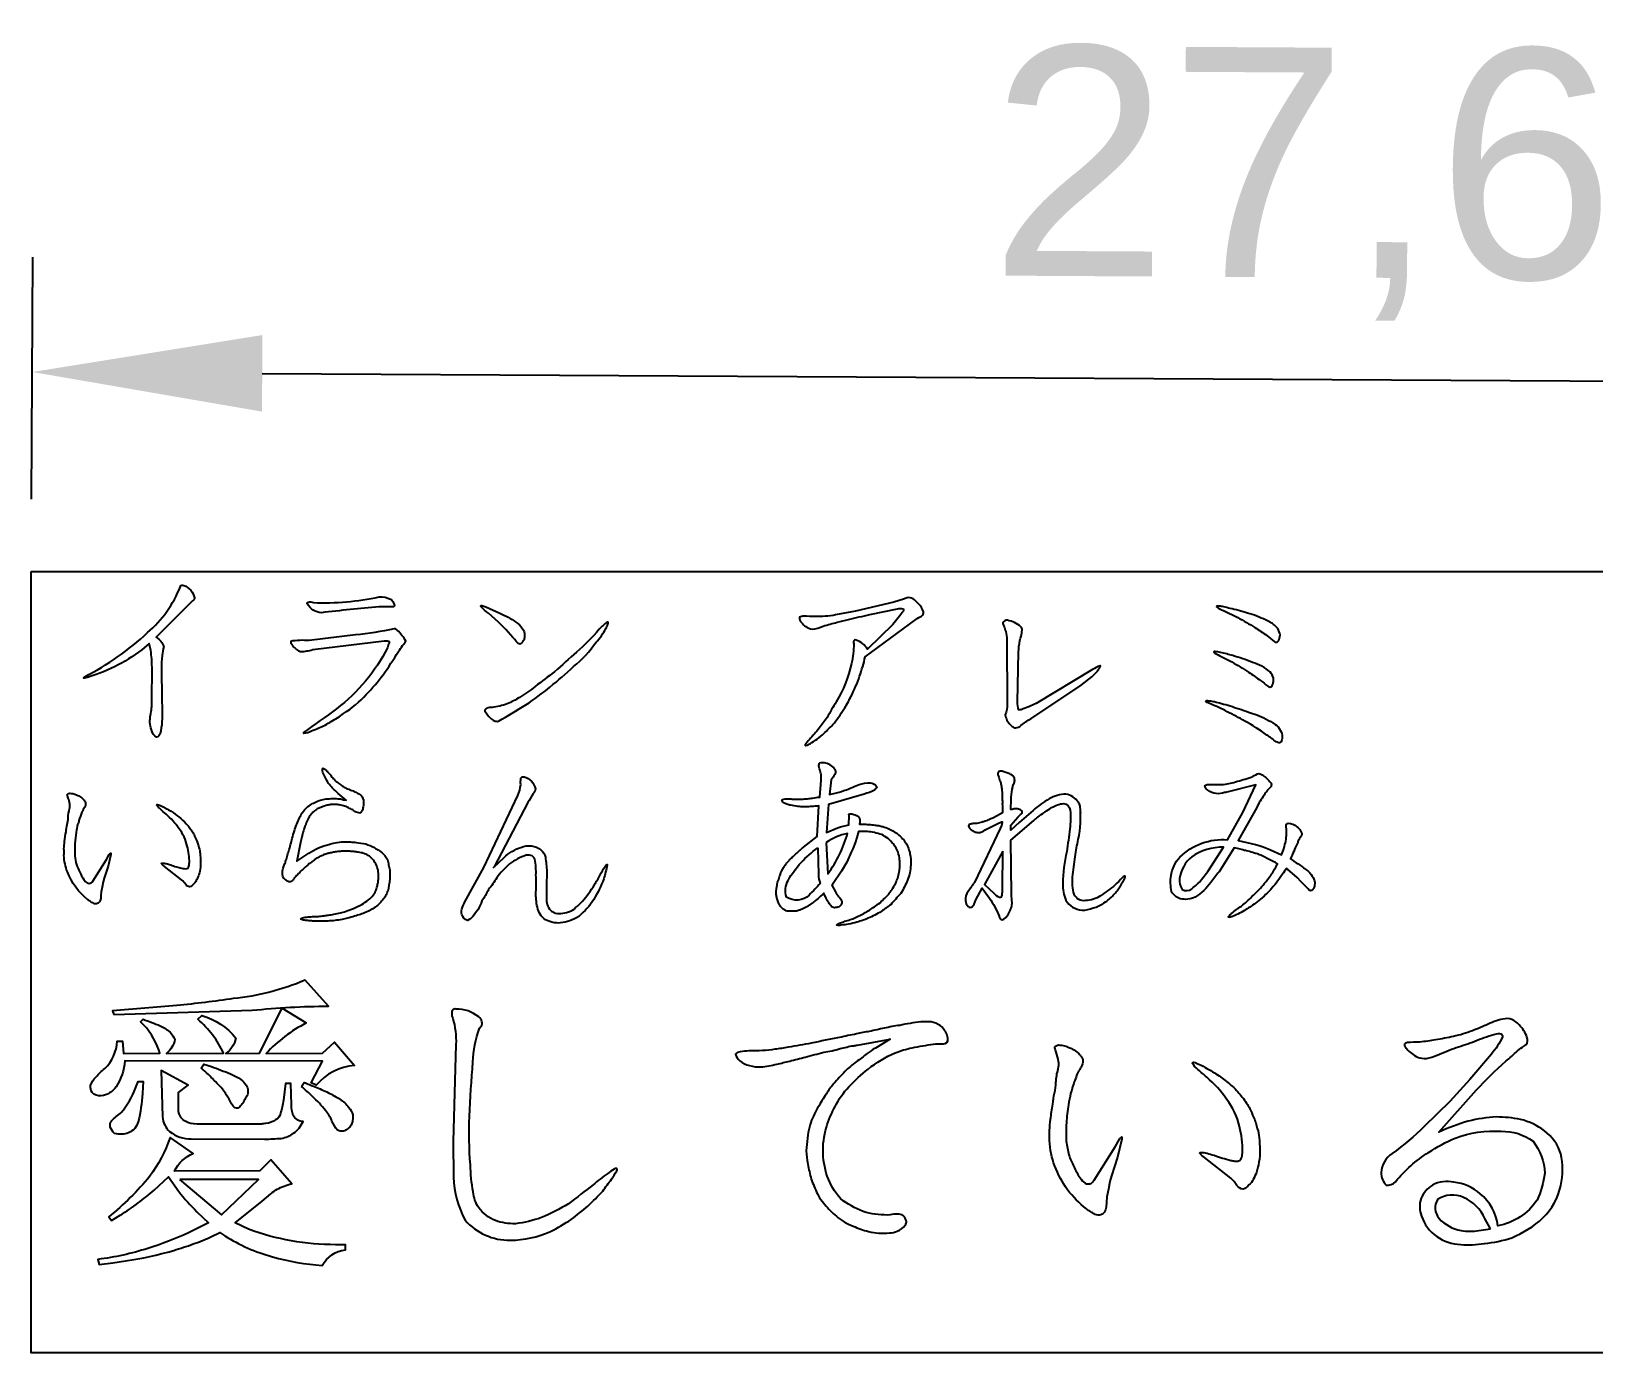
# Model space of a CAD drawing. Header units: millimetres. Extents: x 267 to 1035, y 426 to 894.
# Drawn here: x 266.85 to 283.84, y 472.09 to 486.47 of the extents above; entities that cross this region are included whole.
import ezdxf

# ---------------------------------------------------------------- set-up
doc = ezdxf.new("R2010")
doc.units = ezdxf.units.MM
doc.styles.get("Standard").update_dxf_attribs({"font": 'arial.ttf'})
doc.dimstyles.new('ISO-25', dxfattribs={"dimtxt": 2.5, "dimasz": 2.5, "dimexe": 1.25, "dimexo": 0.625, "dimtad": 1, "dimtxsty": 'Standard', "dimcen": 2.5, "dimadec": 0, "dimazin": 0, "dimtfac": 1, "dimtmove": 0, "dimatfit": 3, "dimfxl": 1, "dimarcsym": 0})

# ---------------------------------------------------------------- blocks, each defined once
blk = doc.blocks.new('katakana')
at = {"color": 30, "true_color": 0xf26722}
for p, q in [((317.38, 474.726), (317.38, 474.726)), ((318.783, 474.14), (318.783, 474.14))]:
    blk.add_line(p, q, dxfattribs=at)
for points in [[(296.699, 475.165, 0.068775), (297.859, 475.981, 0.125378), (298.464, 476.834, -0.448434), (298.528, 476.852, -0.244033), (298.726, 476.621, -0.280258), (298.689, 476.567), (298.017, 475.894, -0.182501), (298.158, 475.721, 0.023176), (298.13, 475.557, 0.043136), (298.118, 475.312), (298.119, 474.767), (298.128, 474.554, -0.072727), (298.09, 474.113, -0.207094), (298.025, 474.048, -0.209069), (297.93, 474.188, -0.062287), (297.903, 474.323, -0.058132), (297.913, 474.457, 0.028673), (297.933, 474.587, 0.029018), (297.94, 474.718), (297.941, 475.343, 0.03732), (297.917, 475.649), (297.888, 475.78), (297.75, 475.663, -0.096345), (296.696, 475.137, -0.360662), (296.678, 475.146, -0.061939), (296.699, 475.165, 0.052294)], [(300.917, 476.533, 0.060961), (302.133, 476.64, -0.155078), (302.338, 476.596, -0.195448), (302.406, 476.498, -0.764173), (302.382, 476.455, -0.014448), (302.128, 476.455, 0.00759), (301.065, 476.348, -0.267703), (300.805, 476.514, -0.548251), (300.82, 476.541, -0.210289), (300.917, 476.533, 1.224958)], [(317.577, 476.464, 0.312071), (317.577, 476.458, 0.057192), (317.583, 476.449, 0.038328), (317.666, 476.403, -0.027568), (317.97, 476.258, -0.004192), (318.287, 476.076, -0.000141), (318.508, 475.925, 0.009889), (318.64, 475.818, 0.184543), (318.68, 475.801, 0.29003), (318.709, 475.814, 0.171389), (318.731, 475.852, 0.142132), (318.747, 475.966, 0.096626), (318.687, 476.082, 0.082403), (318.519, 476.199, 0.016774), (318.365, 476.263, 0.052632), (318.191, 476.328, 0.028424), (318.028, 476.375, 0.012883), (317.864, 476.418, 0.009385), (317.736, 476.449, 0.021874), (317.643, 476.468, -0.010344), (317.606, 476.47, 0.176826), (317.577, 476.464, -0.217775), (317.577, 476.464)], [(304.334, 474.343, -0.007032), (304.839, 474.645, 0.011822), (305.282, 474.974, 0.016356), (305.718, 475.354, 0.069148), (306.133, 475.803, 0.079968), (306.311, 476.057, 0.051538), (306.35, 476.139, 0.188385), (306.357, 476.168, 0.225847), (306.352, 476.174, 0.150215), (306.348, 476.175, 0.081009), (306.342, 476.174, 0.079061), (306.262, 476.114, 0.036643), (306.188, 476.041, -0.041031), (305.772, 475.622, 0.001147), (305.368, 475.257, 0.011749), (305.011, 474.985, -0.016458), (304.721, 474.784, -0.028647), (304.493, 474.664, -0.041966), (304.214, 474.598, -0.075769), (304.165, 474.598, 0.058926), (304.115, 474.585, 0.119245), (304.084, 474.562, 0.334556), (304.082, 474.532, 0.041196), (304.183, 474.4, 0.051174), (304.249, 474.356, 0.124127), (304.335, 474.343, -0.496593)], [(315.292, 475.298), (314.251, 474.675, -0.022956), (313.977, 474.558, -0.162955), (313.925, 474.558, -0.039737), (313.907, 474.705), (313.927, 475.619, -0.045091), (313.951, 475.833, -0.018024), (313.972, 475.917, 0.041561), (313.993, 476.026, 0.149756), (313.968, 476.089, 0.128043), (313.72, 476.208, 0.295914), (313.636, 476.167, 0.106532), (313.655, 476.099, -0.0105), (313.69, 476, -0.032224), (313.712, 475.851), (313.719, 474.665, -0.075095), (313.682, 474.462, 0.070412), (313.692, 474.413, 0.147093), (313.808, 474.249, 0.133156), (313.878, 474.222, 0.126133), (313.969, 474.264, -0.054147), (314.151, 474.389), (315.083, 475.01), (315.276, 475.167, 0.071156), (315.409, 475.311, 0.020607), (315.439, 475.359, 0.812774), (315.429, 475.368, 0.047701), (315.292, 475.298, -8.766606)], [(300.905, 475.666), (302.222, 475.826, -0.071787), (302.3, 475.825, -0.490924), (302.318, 475.792, 0.0295), (302.284, 475.702, -0.11435), (301.347, 474.576, -0.000072), (300.738, 474.135, 0.73273), (300.741, 474.126, 0.089299), (300.882, 474.165, 0.013058), (301.018, 474.221, 0.046647), (301.248, 474.34, 0.028447), (301.474, 474.486, 0.064078), (301.894, 474.839, 0.03449), (302.204, 475.204, 0.020252), (302.486, 475.629, -0.010043), (302.559, 475.741, -0.027107), (302.612, 475.796, 0.103597), (302.624, 475.824, 0.054326), (302.47, 476.022, 0.187694), (302.407, 476.051, -0.032893), (301.696, 475.939), (300.841, 475.832, -0.432582), (300.841, 475.832, 0.068894), (300.499, 475.819, 0.136035), (300.518, 475.763, 0.050245), (300.565, 475.706, 0.060605), (300.624, 475.656, 0.171003), (300.702, 475.633, 0.093708), (300.797, 475.641, 0.03673), (300.905, 475.666, 7.418975)], [(318.563, 474.975, 0.29003), (318.592, 474.988, 0.171389), (318.614, 475.026, 0.142132), (318.63, 475.14, 0.096626), (318.569, 475.255, 0.099283), (318.242, 475.43, 0.030971), (317.877, 475.555, 0.022395), (317.653, 475.613, 0.047769), (317.554, 475.631, 0.057372), (317.539, 475.631, 0.116816), (317.529, 475.628, 0.315216), (317.528, 475.626, 0.0606), (317.529, 475.62, 0.087405), (317.569, 475.591, -0.006515), (317.858, 475.44, -0.020698), (318.17, 475.249, -0.000141), (318.391, 475.098, 0.009889), (318.523, 474.992)]]:
    blk.add_lwpolyline(points, format="xyb", dxfattribs=at)
for points in [[(304.1, 476.456), (304.357, 476.341, -0.038625), (304.655, 476.176, -0.104176), (304.778, 476.053, -0.140173), (304.813, 475.936, -0.088576), (304.803, 475.85, -0.057374), (304.782, 475.816, -0.118575), (304.733, 475.767, -0.213652), (304.665, 475.812, 0.00953), (304.6, 475.893), (304.468, 476.039), (304.333, 476.171), (304.149, 476.34, -0.039642), (304.01, 476.455, -0.043625), (304.005, 476.468, -0.115184), (304.006, 476.474, -0.215197), (304.012, 476.478, -0.050793), (304.025, 476.478, -0.041719)], [(311.182, 476.312), (311.694, 476.419, -0.135319), (311.795, 476.422, -0.356946), (311.806, 476.393, -0.063937), (311.753, 476.314), (311.604, 476.133), (311.138, 475.677, 0.194068), (310.929, 475.842, 0.50365), (310.884, 475.815, 0.078918), (310.886, 475.773, -0.051634), (310.845, 475.412, -0.081408), (310.562, 474.703, 0.00279), (310.395, 474.415, -0.029156), (310.247, 474.215, -0.014894), (310.068, 474.009, 0.060085), (309.992, 473.907, 0.204639), (309.99, 473.897, 0.172385), (309.993, 473.894, 0.019929), (310.004, 473.895, 0.087859), (310.082, 473.93, 0.012336), (310.209, 474.016, 0.050845), (310.339, 474.126, 0.015694), (310.5, 474.282, 0.045049), (310.702, 474.565, 0.032145), (310.831, 474.794, 0.040187), (310.995, 475.178, 0.027367), (311.097, 475.532), (312.034, 476.222, -0.040169), (312.137, 476.286, 0.342221), (312.173, 476.363, 0.107208), (312.079, 476.513, 0.070447), (311.98, 476.603, 0.189202), (311.869, 476.622, -0.050602), (311.804, 476.596), (311.625, 476.539), (310.919, 476.374), (310.552, 476.306, -0.052635), (310.168, 476.276, -0.007044), (309.967, 476.284, 0.144881), (309.888, 476.265, 0.290241), (309.921, 476.168, 0.087328), (310, 476.092, 0.145094), (310.117, 476.044, 0.087127), (310.322, 476.099, -0.013276), (310.581, 476.172, 0.015764), (310.791, 476.221, 0.000859), (310.986, 476.269, 0.028008)], [(318.322, 474.461, -0.061937), (318.659, 474.286, -0.247732), (318.791, 474.045, -0.116471), (318.768, 473.962, -0.080148), (318.742, 473.945, -0.129066), (318.68, 473.963, 0.008882), (318.506, 474.089, 0.035718), (318.098, 474.348, 0.02687), (317.772, 474.52, 0.027568), (317.468, 474.665, -0.047366), (317.386, 474.705, -0.471802), (317.383, 474.718, -0.111127), (317.387, 474.721, -0.124612), (317.409, 474.725, -0.016387), (317.446, 474.723, -0.021463), (317.539, 474.706, -0.02932), (317.667, 474.673, -0.009527), (317.831, 474.627, -0.001797), (317.993, 474.574, -0.005293), (318.168, 474.515, 0.023211)]]:
    blk.add_lwpolyline(points, format="xyb", close=True, dxfattribs=at)
blk.add_arc((318.565, 475.035), 0.0608, 225.8785, 267.7022, dxfattribs=at)
blk = doc.blocks.new('mi')
at = {"color": 30, "true_color": 0xf26722}
for points in [[(317.271, 470.865, 0.00494), (317.129, 470.676, -0.092037), (316.852, 470.416, -0.16173), (316.587, 470.386, -0.196861), (316.434, 470.517, -0.090189), (316.426, 470.796, -0.155567), (316.582, 471.121, -0.218977), (317.423, 471.428), (317.694, 471.908), (317.921, 472.396), (317.407, 472.268, 0.038412), (317.335, 472.249, -0.126614), (317.181, 472.249, -0.097865), (317.046, 472.329, -0.095409), (317.02, 472.371, -0.339932), (317.062, 472.402, -0.032984), (317.175, 472.403, -0.026977), (317.322, 472.403, 0.068614), (317.561, 472.45, 0.025326), (317.837, 472.535, 0.057483), (317.947, 472.593, -0.2542), (317.994, 472.592, -0.102047), (318.047, 472.563, -0.051519), (318.111, 472.512, -0.097186), (318.162, 472.457, -0.191511), (318.196, 472.406, -0.016841), (318.189, 472.365, 0.066414), (318.066, 472.216, 0.047481), (317.938, 471.999), (317.61, 471.415), (317.913, 471.345), (317.979, 471.326), (318.048, 471.304), (318.14, 471.268), (318.23, 471.228), (318.309, 471.191), (318.373, 471.161), (318.408, 471.251), (318.426, 471.31, 0.067807), (318.462, 471.57, 0.024163), (318.454, 471.67, -0.404025), (318.492, 471.722, -0.29514), (318.731, 471.537, -0.192292), (318.712, 471.489, 0.053204), (318.668, 471.409, -0.058387), (318.647, 471.354, 0.01177), (318.532, 471.089, -0.00422), (318.666, 471.002, -0.02507), (318.82, 470.891, -0.098441), (318.914, 470.787, -0.075892), (318.962, 470.673, -0.015118), (318.958, 470.628, -0.016216), (318.949, 470.593, 0.086154), (318.937, 470.567, -0.090952), (318.917, 470.543, 0), (318.904, 470.534, 0.035794), (318.891, 470.53, -0.117354), (318.871, 470.536, -0.088411), (318.841, 470.562), (318.826, 470.579), (318.792, 470.615), (318.72, 470.687), (318.652, 470.761), (318.52, 470.872), (318.483, 470.901), (318.457, 470.92), (318.443, 470.898, -0.007393), (318.375, 470.795, -0.003679), (318.278, 470.662, -0.000129), (318.178, 470.544, -0.010472), (318.065, 470.434, -0.02496), (317.944, 470.333, -0.016251), (317.834, 470.253, -0.000253), (317.747, 470.196, -0.030206), (317.635, 470.133, -0.036009), (317.509, 470.076, -0.026419), (317.481, 470.066, -0.050336), (317.455, 470.06, -0.03992), (317.444, 470.06, -0.162659), (317.438, 470.063, -0.154879), (317.437, 470.072, -0.063883), (317.493, 470.129, -0.033582), (317.665, 470.259, 0.032531), (317.852, 470.425, 0.031313), (318.049, 470.63, 0.017101), (318.154, 470.76, 0.048738), (318.261, 470.929, 0.041903), (318.302, 471.006, 0.010832), (318.006, 471.155, 0.049939), (317.928, 471.184, -0.022249), (317.865, 471.203, 0.034336), (317.755, 471.233, -0.023855), (317.689, 471.25, 0.028699), (317.598, 471.272), (317.536, 471.283)], [(316.965, 470.725), (317.074, 470.866), (317.352, 471.298, 0.151022), (316.789, 471.128, 0.181979), (316.577, 470.745, 0.168526), (316.619, 470.551, 0.302312), (316.793, 470.565, 0.037167)]]:
    blk.add_lwpolyline(points, format="xyb", close=True, dxfattribs=at)
blk = doc.blocks.new('a')
at = {"color": 30, "true_color": 0xf26722}
blk.add_lwpolyline([(309.943, 471.296), (310.184, 471.485), (310.216, 472.024, 0.006014), (310.17, 472.021, 0.00139), (310.059, 472.013, -0.011129), (309.95, 472.01, -0.018845), (309.846, 472.016, -0.034375), (309.718, 472.037, -0.062634), (309.649, 472.055, -0.042293), (309.589, 472.083, -0.127965), (309.563, 472.116, -0.255589), (309.572, 472.137, -0.071837), (309.623, 472.151, -0.01211), (309.676, 472.153, -0.003642), (309.745, 472.146, 0.024927), (309.839, 472.143, -0.000399), (309.912, 472.145, 0.021007), (310.016, 472.153, 0.017396), (310.105, 472.163, -0.016173), (310.229, 472.181), (310.254, 472.481, 0.010696), (310.255, 472.531, 0.048337), (310.25, 472.6, 0.072219), (310.238, 472.641, -0.049493), (310.215, 472.724, -0.146561), (310.229, 472.786, -0.146623), (310.278, 472.794, -0.100453), (310.384, 472.767, -0.068229), (310.478, 472.696, -0.012837), (310.511, 472.64, -0.104062), (310.495, 472.581, -0.034206), (310.43, 472.485), (310.402, 472.225), (310.525, 472.258, 0.036418), (310.701, 472.31, 0.007621), (310.923, 472.401, -0.104775), (311.123, 472.431, -0.236717), (311.238, 472.364, -0.065303), (311.193, 472.301, -0.043231), (311.015, 472.234), (310.387, 472.052), (310.347, 471.556), (310.544, 471.637, -0.036186), (310.745, 471.693), (310.747, 471.857, 0.112444), (310.744, 471.87, -0.437176), (310.748, 471.879, -0.064056), (310.758, 471.884, -0.114086), (310.775, 471.886, -0.018231), (310.812, 471.879, -0.018782), (310.855, 471.867, -0.012898), (310.876, 471.859, -0.057559), (310.893, 471.851, -0.031781), (310.907, 471.842, -0.028506), (310.92, 471.828, -0.079469), (310.923, 471.823, -0.039886), (310.931, 471.806, -0.055086), (310.936, 471.784, -0.017126), (310.936, 471.756, 0.006431), (310.936, 471.731), (310.931, 471.705), (310.968, 471.705, -0.017115), (310.996, 471.704, 0.023799), (311.04, 471.703, 0.024086), (311.097, 471.699, 0.012236), (311.148, 471.694, -0.002767), (311.202, 471.687, -0.022691), (311.27, 471.677, -0.007294), (311.343, 471.66, -0.04071), (311.448, 471.622, -0.051602), (311.544, 471.569, -0.065595), (311.627, 471.511, -0.024048), (311.711, 471.425, -0.056311), (311.77, 471.335, -0.039112), (311.802, 471.252, -0.07712), (311.82, 471.184, -0.080716), (311.834, 470.982, -0.08566), (311.78, 470.717, -0.046084), (311.658, 470.483, 0.000847), (311.482, 470.283, -0.022143), (311.316, 470.164, -0.033927), (311.085, 470.044, -0.034517), (310.886, 469.975, -0.053338), (310.738, 469.942, -0.013829), (310.602, 469.92, -0.068714), (310.538, 469.919, -0.31015), (310.53, 469.925, -0.169444), (310.561, 469.947, -0.062513), (310.632, 469.974, -0.041999), (310.719, 470.002, -0.006488), (310.812, 470.035, -0.006712), (310.91, 470.079, -0.013242), (311.009, 470.13, -0.008817), (311.107, 470.188, -0.016995), (311.194, 470.246, 0.004278), (311.294, 470.318, -0.004066), (311.378, 470.397, 0.026977), (311.447, 470.469, 0.017546), (311.506, 470.552, 0.024439), (311.564, 470.653, 0.013852), (311.606, 470.751, 0.030091), (311.633, 470.86, 0.020297), (311.644, 470.956, -0.009509), (311.639, 471.079, 0.055506), (311.611, 471.207, 0.066062), (311.534, 471.35, 0.014893), (311.436, 471.452, 0.003849), (311.325, 471.519, -0.023471), (311.193, 471.558, 0.01854), (311.07, 471.574, -0.001386), (310.965, 471.574), (310.916, 471.575), (310.885, 471.466), (310.853, 471.372), (310.811, 471.267), (310.787, 471.207), (310.705, 471.034), (310.611, 470.873), (310.457, 470.64), (310.444, 470.628), (310.508, 470.509), (310.508, 470.509, 0.038974), (310.569, 470.42, -0.17439), (310.617, 470.337, -0.313391), (310.589, 470.262, -0.227773), (310.506, 470.231, -0.294355), (310.44, 470.252, -0.10439), (310.388, 470.321, -0.124816), (310.343, 470.396, -0.008975), (310.306, 470.468), (310.3, 470.487), (310.276, 470.463), (310.238, 470.426), (310.2, 470.393), (310.155, 470.356, 0.010598), (310.128, 470.334, -0.032908), (310.096, 470.309, 0.017639), (310.048, 470.274, -0.060946), (310.003, 470.247, 0.040828), (309.955, 470.221, -0.071348), (309.904, 470.197, 0.021917), (309.853, 470.179, -0.094067), (309.784, 470.166, -0.003971), (309.7, 470.166, -0.111359), (309.619, 470.185, -0.065957), (309.574, 470.214, -0.077644), (309.53, 470.266, -0.029333), (309.504, 470.316, -0.042353), (309.479, 470.384, -0.027093), (309.466, 470.447, -0.045325), (309.462, 470.509, -0.018727), (309.465, 470.556, -0.019239), (309.471, 470.598, -0.006635), (309.482, 470.652, -0.022687), (309.493, 470.692, 0.004995), (309.506, 470.736, -0.022506), (309.52, 470.779, 0.009477), (309.54, 470.834, -0.027948), (309.56, 470.882, -0.034424), (309.593, 470.941, -0.023348), (309.632, 470.995, -0.008251), (309.672, 471.043, -0.020033), (309.717, 471.091, 0.000003), (309.773, 471.147, -0.023581), (309.841, 471.209, 0.014446), (309.896, 471.257, -0.035571), (309.93, 471.285, -0.111988)], format="xyb", close=True, dxfattribs=at)
for points in [[(310.344, 471.381), (310.373, 470.826, 0.085104), (310.722, 471.54, 0.099003), (310.344, 471.381, 10.58711)], [(310.195, 471.284), (310.207, 470.815, 0.084458), (310.239, 470.657, -0.009043), (310.043, 470.453, -0.354629), (309.644, 470.418, -0.20259), (309.671, 470.712, -0.107575), (310.195, 471.284, 107.509334)]]:
    blk.add_lwpolyline(points, format="xyb", dxfattribs=at)
blk = doc.blocks.new('re')
at = {"color": 30, "true_color": 0xf26722}
blk.add_lwpolyline([(312.847, 470.515, 0.175427), (312.798, 470.358, 0.176606), (312.849, 470.251, 0.442621), (312.916, 470.247, 0.130351), (312.959, 470.309, -0.017897), (312.983, 470.366), (313.094, 470.577), (313.222, 470.397, -0.059935), (313.392, 470.082, 0.09718), (313.413, 470.035, 0.384188), (313.478, 470.026, 0.133715), (313.579, 470.159, 0.025927), (313.611, 470.242, 0.061827), (313.625, 470.321, -0.058565), (313.614, 470.466), (313.6, 471.424), (314.003, 471.77, -0.002141), (314.079, 471.829, -0.028058), (314.319, 471.995, -0.111087), (314.533, 472.069, -0.375215), (314.646, 471.948, -0.060458), (314.639, 471.621, -0.009663), (314.586, 471.221, 0.065206), (314.519, 470.654, 0.124391), (314.57, 470.362, 0.242167), (314.853, 470.186, 0.104434), (315.053, 470.225, 0.099598), (315.242, 470.316, 0.05733), (315.335, 470.382, 0.054823), (315.407, 470.453, 0.03484), (315.46, 470.509, -0.014519), (315.486, 470.547, 0.013184), (315.531, 470.613, 0.051464), (315.557, 470.655, 0.028378), (315.59, 470.709, 0.055353), (315.618, 470.765, 0.023248), (315.618, 470.776, 0.518894), (315.605, 470.784, 0.118035), (315.564, 470.758, -0.011082), (315.44, 470.631, -0.016384), (315.181, 470.438, -0.151048), (314.918, 470.357, -0.382658), (314.718, 470.468, -0.108898), (314.69, 470.769, -0.005542), (314.733, 471.13, -0.018921), (314.79, 471.435, 0.073737), (314.821, 472.02, 0.068108), (314.793, 472.09, 0.201439), (314.57, 472.233, 0.120576), (314.278, 472.152, 0.053628), (313.992, 471.944), (313.748, 471.734), (313.599, 471.598), (313.599, 471.688), (313.721, 471.824, -0.039585), (313.787, 471.886, 0.484607), (313.786, 471.946, 0.150088), (313.715, 471.973, 0.031156), (313.676, 471.973, 0.027998), (313.641, 471.969, 0.027208), (313.601, 471.96), (313.604, 472.137, -0.04514), (313.624, 472.317, -0.014559), (313.637, 472.374, 0.030049), (313.649, 472.41, 0.089546), (313.669, 472.475, 0.050167), (313.663, 472.513, 0.040904), (313.64, 472.549, 0.014325), (313.601, 472.581, 0.030243), (313.562, 472.599, 0.048202), (313.53, 472.611, 0.071625), (313.497, 472.622, 0.021026), (313.461, 472.632, 0.087819), (313.428, 472.637, 0.078677), (313.396, 472.634, 0.196156), (313.377, 472.617, 0.090812), (313.37, 472.594, 0.105923), (313.381, 472.551, 0.003362), (313.395, 472.509, 0.019747), (313.411, 472.468, -0.040306), (313.423, 472.425, -0.024993), (313.434, 472.369, 0.018336), (313.439, 472.325, -0.048746), (313.445, 472.272, -0.014671), (313.445, 472.224, -0.001927), (313.448, 472.179, 0.044133), (313.45, 472.127, -0.045922), (313.45, 472.061, -0.011311), (313.452, 472.015, -0.010105), (313.451, 471.958, 0.03694), (313.454, 471.907), (313.454, 471.901), (313.297, 471.817, -0.039352), (313.233, 471.789, 0.019433), (313.147, 471.755, -0.033275), (313.093, 471.739, -0.010322), (313.048, 471.729, -0.012569), (312.998, 471.718, -0.004057), (312.952, 471.713, 0.047382), (312.918, 471.71, 0.054075), (312.897, 471.706, 0.042077), (312.868, 471.696, 0.247676), (312.854, 471.672, 0.116312), (312.863, 471.646, 0.070268), (312.883, 471.621, 0.042613), (312.905, 471.601, -0.023972), (312.932, 471.585, 0.021976), (312.966, 471.568, 0.011664), (312.989, 471.56, 0.081321), (313.019, 471.556, 0.111703), (313.044, 471.557, 0.1576), (313.073, 471.564, 0.074269), (313.101, 471.576, 0.020077), (313.195, 471.627), (313.383, 471.723, -0.043465), (313.436, 471.746, -0.159103), (313.447, 471.746, -0.380517), (313.45, 471.741, -0.003525), (313.444, 471.715, -0.051154), (313.439, 471.698, 0.058), (313.433, 471.678), (313.414, 471.629), (312.958, 470.676, 0.000213), (312.847, 470.515)], format="xyb", dxfattribs=at)
blk.add_lwpolyline([(313.456, 471.227), (313.138, 470.64), (313.301, 470.488, 0.160117), (313.399, 470.415, 0.501649), (313.447, 470.453, 0.041692), (313.451, 470.561)], format="xyb", close=True, dxfattribs=at)
blk = doc.blocks.new('hiragana')
at = {"color": 30, "true_color": 0xf26722}
blk.add_line((310.163, 472.016), (310.163, 472.016), dxfattribs=at)
for points in [[(301.182, 471.169, -0.036683), (301.346, 471.26, -0.075959), (301.533, 471.334, -0.038787), (301.686, 471.375, -0.071699), (301.835, 471.39, 0.001551), (301.956, 471.39, -0.017433), (302.057, 471.38, -0.002568), (302.223, 471.354, -0.054567), (302.377, 471.29, 0.003498), (302.463, 471.236, -0.043189), (302.558, 471.153, -0.029612), (302.605, 471.079, -0.065709), (302.626, 470.986, 0.022215), (302.646, 470.898, 0.011377), (302.649, 470.8, -0.03335), (302.646, 470.72, -0.061013), (302.633, 470.63, -0.023881), (302.619, 470.545, -0.064088), (302.583, 470.459, -0.076414), (302.532, 470.381, -0.051805), (302.472, 470.312, -0.082413), (302.393, 470.241, -0.046321), (302.304, 470.185, -0.003271), (302.222, 470.145, -0.00485), (302.134, 470.112, 0.022265), (302.027, 470.078, -0.020852), (301.903, 470.046, -0.022445), (301.808, 470.024, -0.004834), (301.678, 470.002, -0.012114), (301.556, 469.994, -0.019664), (301.458, 469.992, -0.024467), (301.346, 469.993, -0.015094), (301.267, 469.996, 0.005926), (301.179, 470.003, -0.035604), (301.106, 470.015, -0.122471), (301.079, 470.028, 0), (301.085, 470.04, -0.11309), (301.107, 470.049, -0.044814), (301.158, 470.061, 0.005569), (301.208, 470.067, -0.011201), (301.264, 470.071, -0.005066), (301.31, 470.073, -0.003684), (301.389, 470.077, 0.011712), (301.484, 470.086, -0.035792), (301.566, 470.097, -0.024704), (301.659, 470.114, -0.004373), (301.776, 470.138, -0.014185), (301.876, 470.166, 0.000404), (302.007, 470.216, 0.028272), (302.153, 470.286, 0.035084), (302.273, 470.368, 0.040625), (302.353, 470.448, 0.044152), (302.398, 470.526, 0.014516), (302.428, 470.605, -0.015085), (302.441, 470.671, 0.004349), (302.45, 470.746, -0.007931), (302.45, 470.812, 0.019089), (302.44, 470.898, -0.000881), (302.411, 470.983, 0.032058), (302.359, 471.071, 0.016693), (302.288, 471.139, 0.034806), (302.203, 471.182, 0.041416), (302.145, 471.199, 0.008868), (302.091, 471.208, -0.006267), (302.015, 471.219, 0.021571), (301.944, 471.225, 0.018465), (301.868, 471.228, 0.013864), (301.795, 471.225, -0.000723), (301.73, 471.22, 0.010017), (301.653, 471.207, 0.001313), (301.588, 471.193, 0.01138), (301.535, 471.18, 0.02948), (301.476, 471.16, 0.006759), (301.417, 471.132, -0.021891), (301.363, 471.102, 0.035343), (301.318, 471.072, 0.007595), (301.28, 471.046, -0.007344), (301.221, 471.001, -0.011442), (301.161, 470.949, -0.024599), (301.097, 470.893, -0.03611), (301.02, 470.812, 0.021736), (300.961, 470.745, -0.105136), (300.942, 470.722, -0.069463), (300.917, 470.695, -0.148259), (300.884, 470.684, -0.091967), (300.824, 470.708, -0.068212), (300.782, 470.747, -0.203131), (300.754, 470.833, -0.110092), (300.766, 470.927, 0.03809), (300.793, 470.996, 0.039063), (300.816, 471.062, 0.048152), (300.846, 471.159, -0.029912), (300.876, 471.255, -0.025131), (300.908, 471.372, -0.064072), (300.936, 471.486, -0.026026), (300.976, 471.617, -0.048731), (301.019, 471.735, -0.027925), (301.068, 471.84, -0.069969), (301.109, 471.912, -0.050281), (301.185, 471.997, -0.024057), (301.265, 472.055, -0.121363), (301.301, 472.073, -0.057881), (301.4, 472.118, -0.067617), (301.498, 472.143, -0.044948), (301.613, 472.154, -0.053357), (301.734, 472.151, -0.047277), (301.796, 472.145, -0.023523), (301.829, 472.135), (301.877, 472.124), (301.77, 472.215), (301.735, 472.246, -0.029092), (301.603, 472.38, -0.054668), (301.538, 472.471, -0.025285), (301.467, 472.617, -0.115389), (301.46, 472.658, -0.02649), (301.462, 472.681, -0.603967), (301.479, 472.686, -0.070044), (301.524, 472.658, 0.047659), (301.561, 472.616, 0.051476), (301.607, 472.565, 0.094807), (301.655, 472.506, 0.076031), (301.724, 472.445, 0.085892), (301.783, 472.396, 0.048452), (301.846, 472.357, 0.070193), (301.924, 472.318, -0.004892), (302, 472.291, -0.002262), (302.067, 472.257, -0.005665), (302.138, 472.214, -0.155735), (302.175, 472.157, -0.140897), (302.184, 472.071, -0.09976), (302.175, 471.99, -0.201574), (302.144, 471.919, -0.219133), (302.124, 471.899, 0), (302.056, 471.914, -0.032528), (302.026, 471.934, 0.016393), (301.962, 471.972, 0.011125), (301.874, 472.013, 0.032818), (301.784, 472.037, 0.038397), (301.695, 472.051, 0.046323), (301.626, 472.05, 0.027136), (301.563, 472.041, 0.003108), (301.491, 472.022, 0.02132), (301.431, 472, 0.027623), (301.369, 471.971, 0.027992), (301.308, 471.929, 0.020739), (301.25, 471.864, 0.030783), (301.209, 471.8, 0.035704), (301.165, 471.701, -0.012062), (301.138, 471.627, -0.008492), (301.115, 471.546, -0.003339), (301.095, 471.479, -0.003527), (301.071, 471.379), (301.01, 471.051)], [(304.664, 471.115, -0.108384), (304.958, 471.293, -0.12738), (305.147, 471.32, -0.147396), (305.311, 471.25, -0.159455), (305.392, 471.123, -0.008496), (305.419, 470.868), (305.414, 470.609, -0.005151), (305.409, 470.435, 0.058929), (305.418, 470.318, 0.106421), (305.466, 470.206, 0.137925), (305.543, 470.144, 0.143333), (305.667, 470.129, 0.014818), (305.798, 470.155, 0.163063), (305.925, 470.233, 0.077107), (306.047, 470.346, 0.020652), (306.154, 470.479, 0.020849), (306.256, 470.634, 0.018417), (306.358, 470.808, -0.015202), (306.441, 470.949, -0.020884), (306.466, 470.984, -0.076849), (306.475, 470.993, -0.226013), (306.48, 470.994, -0.494824), (306.481, 470.992, -0.035921), (306.482, 470.982, -0.02716), (306.42, 470.738, -0.057213), (306.244, 470.376, -0.08247), (305.98, 470.076, -0.116033), (305.657, 469.96, -0.144963), (305.393, 470.018, -0.208662), (305.25, 470.24, -0.062264), (305.226, 470.502, 0.010335), (305.226, 470.806, 0.053634), (305.206, 471.085, 0.280932), (305.133, 471.15, 0.156651), (305.051, 471.154, 0.079999), (304.761, 471.001, 0.071418), (304.535, 470.757, -0.050453), (304.387, 470.548, -0.028492), (304.273, 470.348, -0.014483), (304.205, 470.2, -0.021696), (304.113, 470.076, -0.088045), (304.019, 470.004, -0.222392), (303.917, 470.108, -0.163443), (303.919, 470.204, -0.021899), (303.973, 470.334), (304.304, 470.94), (304.906, 472.209, 0.07155), (304.957, 472.401, -0.051885), (304.96, 472.516, -0.406756), (305.017, 472.537, -0.298207), (305.215, 472.326, -0.217605), (305.178, 472.243, -0.012975), (305.084, 472.083), (304.486, 470.952), (304.478, 470.938)]]:
    blk.add_lwpolyline(points, format="xyb", close=True, dxfattribs=at)
for points in [[(297.412, 470.699), (297.652, 471.08), (297.702, 471.168, -0.045429), (297.726, 471.194, -0.301373), (297.73, 471.194, -0.042877), (297.73, 471.169), (297.68, 470.962), (297.612, 470.751), (297.594, 470.684), (297.576, 470.594), (297.559, 470.51), (297.553, 470.448), (297.55, 470.391, -0.157998), (297.527, 470.331, -0.185519), (297.473, 470.3, -0.190249), (297.411, 470.313, 0.01556), (297.376, 470.335, -0.034325), (297.325, 470.371, -0.141043), (296.962, 470.861, -0.080361), (296.902, 471.152, 0.017332), (296.902, 471.27, -0.014914), (296.914, 471.398, -0.016195), (296.938, 471.569, -0.043615), (296.959, 471.697, 0.05028), (296.976, 471.819, -0.055556), (297, 471.975, 0.10895), (297.004, 472.059, 0.0414), (296.977, 472.165, -0.01672), (296.961, 472.216, -0.360594), (296.97, 472.235, -0.036273), (297.005, 472.249, -0.071567), (297.056, 472.242, -0.058803), (297.125, 472.22, -0.028048), (297.166, 472.202, -0.06433), (297.201, 472.181, -0.059813), (297.227, 472.159, -0.046793), (297.246, 472.139, -0.0438), (297.267, 472.111, -0.061627), (297.282, 472.082, -0.096522), (297.283, 472.046, -0.06695), (297.274, 472.019, -0.060267), (297.263, 471.996, -0.022913), (297.242, 471.961, 0.019422), (297.235, 471.947, -0.03936), (297.228, 471.935, -0.012566), (297.219, 471.916, 0.008813), (297.166, 471.769, -0.036074), (297.143, 471.692, 0.003094), (297.117, 471.564, 0.020798), (297.095, 471.356, 0.019799), (297.094, 471.146, 0.035505), (297.123, 470.989, 0.044427), (297.182, 470.858, 0.053473), (297.252, 470.727, 0.095013), (297.309, 470.667, 0.268556), (297.38, 470.667, 0.047698), (297.412, 470.699, 0.086848)], [(298.618, 472.027, -0.025948), (298.79, 471.93, -0.027774), (298.928, 471.831, -0.045813), (299.057, 471.712, -0.029897), (299.11, 471.65, -0.021514), (299.158, 471.584, -0.03851), (299.196, 471.519, 0.014329), (299.24, 471.422, -0.0321), (299.282, 471.29, -0.061743), (299.303, 471.186, -0.01206), (299.31, 471.049, -0.077206), (299.301, 470.907, -0.047729), (299.272, 470.789, -0.031024), (299.236, 470.708, -0.077894), (299.186, 470.644, -0.140925), (299.118, 470.598, -0.227824), (299.049, 470.638, 0.047583), (298.977, 470.724), (298.676, 470.957, -0.073682), (298.623, 471.009, -0.523786), (298.629, 471.016, -0.128029), (298.649, 471.017, -0.034277), (298.686, 471.011, -0.037665), (298.765, 470.991, -0.022521), (298.86, 470.959, -0.019566), (298.954, 470.932, 0.011187), (299.001, 470.921, 0.040445), (299.048, 470.918, 0.136889), (299.085, 470.929, 0.11078), (299.104, 470.965, 0.040649), (299.113, 471.024, 0.072029), (299.077, 471.313, 0.10327), (298.929, 471.628, 0.071063), (298.702, 471.878, 0.009582), (298.602, 471.968, -0.086411), (298.54, 472.038, -0.17499), (298.54, 472.044, -0.176229), (298.551, 472.05, -0.069184), (298.618, 472.027, -0.008209), (298.618, 472.027, -0.053857), (298.618, 472.027, -5.302709)]]:
    blk.add_lwpolyline(points, format="xyb", dxfattribs=at)
for centre, radius, start, end in [((314.837, 471.905), 0.0111, 167.2453, 190.7008), ((314.868, 471.9), 0.0419, 176.4734, 186.1512)]:
    blk.add_arc(centre, radius, start, end, dxfattribs=at)
for name in ['a', 're', 'mi']:
    blk.add_blockref(name, (0, 0), dxfattribs=at)
blk = doc.blocks.new('ru')
at = {"color": 30, "true_color": 0xf26722}
for points in [[(312.397, 467.294), (312.149, 467.005), (311.921, 466.752), (311.629, 466.466, -0.036668), (311.262, 466.156, 0.234558), (311.134, 465.938, 0.160034), (311.191, 465.792, 0.208661), (311.299, 465.833, -0.08614), (311.678, 466.168, -0.043941), (311.984, 466.333, -0.110208), (312.511, 466.411, -0.167425), (312.875, 466.296, -0.162621), (313.008, 465.93, -0.080609), (312.921, 465.622, -0.197325), (312.472, 465.327, 0.198408), (312.27, 465.695, 0.154616), (311.969, 465.827, 0.17008), (311.722, 465.795, 0.143011), (311.592, 465.643, 0.18819), (311.599, 465.44, 0.176941), (311.772, 465.205, 0.134651), (312.047, 465.114, 0.060683), (312.318, 465.125, 0.057062), (312.63, 465.192, 0.091113), (312.988, 465.418, 0.151691), (313.192, 465.791, 0.117939), (313.192, 466.154, 0.16084), (313.006, 466.415, 0.100342), (312.732, 466.547, 0.049813), (312.457, 466.575, 0.047947), (312.133, 466.527, 0.040859), (311.797, 466.402), (312.229, 466.885, -0.032306), (312.564, 467.214, 0.011517), (312.696, 467.332, -0.06655), (312.775, 467.389, 0.339315), (312.81, 467.468, 0.136361), (312.732, 467.611, 0.081472), (312.655, 467.679, 0.216634), (312.556, 467.701, 0.060949), (312.359, 467.639, -0.020509), (312.183, 467.563, -0.042229), (311.964, 467.498, -0.016112), (311.758, 467.458, -0.026993), (311.579, 467.434, 0.025877), (311.436, 467.427, 0.270577), (311.404, 467.408, 0.095916), (311.404, 467.395, 0.152571), (311.428, 467.355, 0.119476), (311.553, 467.261, 0.118586), (311.654, 467.246, 0.08829), (311.777, 467.285, 0.001068), (311.995, 467.372, 0.025124), (312.208, 467.444, -0.024223), (312.426, 467.52, -0.110074), (312.49, 467.531, -0.46645), (312.526, 467.493, -0.059282), (312.397, 467.294, 5.765244)], [(312.386, 465.294), (312.324, 465.411, 0.182019), (312.079, 465.654, 0.251761), (311.781, 465.631, 0.3174), (311.798, 465.413, 0.161381), (312.051, 465.273, 0.059119), (312.253, 465.273), (312.386, 465.294)]]:
    blk.add_lwpolyline(points, format="xyb", dxfattribs=at)
blk = doc.blocks.new('ai')
at = {"color": 30, "true_color": 0xf26722}
for points in [[(296.62, 467.75), (298.203, 467.797, -0.024038), (299.078, 467.845), (298.811, 468.142, -0.074445), (297.989, 467.931, -0.011751), (297.343, 467.852, -0.005481), (296.606, 467.792), (296.62, 467.75)], [(297.622, 467.135), (297.653, 467.181), (297.739, 467.152, -0.016336), (297.955, 467.069, -0.047154), (298.076, 467.005, -0.054199), (298.136, 466.94, -0.127824), (298.156, 466.878, -0.078026), (298.154, 466.843, -0.09428), (298.13, 466.789, -0.002593), (298.099, 466.735, -0.019824), (298.062, 466.691, -0.063765), (298.039, 466.675, -0.265863), (297.988, 466.698, -0.041804), (297.952, 466.757, 0.032967), (297.898, 466.849, 0.043615), (297.826, 466.937, 0.002957), (297.723, 467.041, 0.014791), (297.643, 467.117, 0.006727), (297.622, 467.135, 12.425668)], [(296.706, 466.626, 0.086122), (296.868, 466.906), (296.899, 466.982), (296.955, 466.983), (296.948, 466.843, -0.046584), (296.9, 466.521, -0.242246), (296.79, 466.394, -0.165671), (296.63, 466.386, -0.14605), (296.58, 466.46, -0.240069), (296.594, 466.532, -0.037508), (296.706, 466.626, -0.085251)], [(298.771, 466.926), (298.799, 466.971, 0.015842), (298.925, 466.922, -0.004712), (299.079, 466.853, -0.015213), (299.21, 466.779, -0.080271), (299.313, 466.685, -0.121921), (299.356, 466.6, -0.091209), (299.355, 466.534, -0.074591), (299.343, 466.494, -0.094884), (299.313, 466.45, -0.071313), (299.274, 466.423, -0.167275), (299.225, 466.411, -0.133881), (299.183, 466.425, -0.094146), (299.119, 466.528, 0.075716), (299.046, 466.648, 0.048994), (298.895, 466.81, 0.001931), (298.771, 466.926, -0.450421)]]:
    blk.add_lwpolyline(points, format="xyb", dxfattribs=at)
for points in [[(298.547, 467.82), (298.824, 467.652, 0.084982), (298.366, 467.304), (299.01, 467.307), (299.149, 467.434), (299.377, 467.165, 0.196105), (298.938, 466.939), (298.882, 466.968), (299.012, 467.214), (296.746, 467.217, -0.127868), (296.646, 466.921, -0.220209), (296.475, 466.817, -0.240611), (296.371, 466.857, -0.182311), (296.354, 466.935, -0.119369), (296.417, 467.034, -0.05811), (296.517, 467.129, 0.179634), (296.66, 467.442), (296.718, 467.443), (296.732, 467.304), (297.148, 467.306), (297.135, 467.343, 0.121353), (296.927, 467.666), (296.955, 467.694, -0.033396), (297.151, 467.618, -0.097013), (297.265, 467.547, -0.066594), (297.32, 467.462, -0.19444), (297.222, 467.304), (297.878, 467.305, 0.108879), (297.583, 467.694), (297.628, 467.736, -0.160547), (298.017, 467.477, -0.204599), (297.903, 467.304), (298.29, 467.306)], [(298.348, 466.322, 0.020507), (298.536, 466.33, 0.120085), (298.68, 466.389, 0.126709), (298.788, 466.522, -0.280497), (298.675, 466.593, -0.094671), (298.655, 466.716), (298.647, 466.957), (298.585, 466.957), (298.562, 466.766, -0.046686), (298.528, 466.614, -0.246846), (298.474, 466.542, -0.132945), (298.363, 466.501, -0.001715), (298.31, 466.494), (297.651, 466.493, -0.076498), (297.501, 466.502, -0.328614), (297.363, 466.638, -0.060046), (297.363, 466.755), (297.36, 466.856), (297.472, 466.94), (297.164, 467.108), (297.178, 466.576, 0.188765), (297.26, 466.407, 0.166823), (297.508, 466.323)], [(298.164, 465.288), (298.01, 465.362), (298.319, 465.611), (298.418, 465.696, -0.095416), (298.571, 465.782, -0.067673), (298.659, 465.809), (298.418, 466.084), (298.294, 465.957), (297.316, 465.955, -0.195002), (297.53, 466.156), (297.264, 466.341, -0.078392), (297.032, 465.895, -0.049638), (296.563, 465.432), (296.592, 465.389), (296.693, 465.45, 0.025712), (296.9, 465.591, 0.026225), (297.081, 465.736), (297.248, 465.891), (297.366, 465.72, 0.035391), (297.57, 465.49), (297.705, 465.362), (297.477, 465.248, -0.03335), (297.009, 465.069, -0.044932), (296.438, 464.943), (296.452, 464.886), (296.61, 464.905), (296.756, 464.926, 0.035351), (297.306, 465.047, 0.014774), (297.53, 465.12, 0.026649), (297.715, 465.195, 0.027385), (297.731, 465.202), (297.835, 465.25), (297.891, 465.215, 0.075516), (298.438, 464.973, 0.047216), (299.008, 464.873, -0.245815), (299.273, 465.053), (299.274, 465.112), (299.161, 465.112, -0.08795), (298.164, 465.288, -8.114009)]]:
    blk.add_lwpolyline(points, format="xyb", close=True, dxfattribs=at)
for points in [[(298.366, 467.304), (298.389, 467.326)], [(297.374, 465.86), (297.853, 465.455), (298.277, 465.858), (297.376, 465.858)]]:
    blk.add_lwpolyline(points, dxfattribs=at)
blk = doc.blocks.new('aishiteru')
at = {"color": 30, "true_color": 0xf26722}
for points in [[(300.539, 467.406), (300.506, 466.293), (300.509, 465.884, 0.11562), (300.644, 465.394, 0.221044), (301.16, 465.163, 0.103731), (301.621, 465.262, 0.02624), (301.859, 465.402, 0.022008), (302.049, 465.554, 0.013109), (302.221, 465.725, -0.015255), (302.32, 465.862, 0.036451), (302.382, 465.958, 0.125992), (302.382, 465.984, 0.205603), (302.349, 465.976, 0.039639), (302.277, 465.927, 0.023639), (302.189, 465.861, 0.014694), (302.112, 465.798, -0.00151), (301.826, 465.58, -0.037715), (301.518, 465.422, -0.051067), (301.221, 465.351, -0.087009), (300.99, 465.388, -0.135377), (300.799, 465.535, -0.116733), (300.736, 465.716, -0.043283), (300.705, 466.028, -0.031489), (300.693, 466.582, -0.008414), (300.734, 467.205, -0.083096), (300.81, 467.592, -0.004657), (300.83, 467.615, 0.17902), (300.837, 467.667, 0.159337), (300.799, 467.722, 0.179232), (300.54, 467.812, 0.512782), (300.49, 467.765, 0.13379), (300.502, 467.707, -0.082884), (300.539, 467.406, 0.44484)], [(307.847, 465.851), (308.087, 466.232), (308.137, 466.32, -0.045429), (308.161, 466.345, -0.301373), (308.166, 466.345, -0.042877), (308.165, 466.32), (308.115, 466.114), (308.047, 465.902), (308.029, 465.835), (308.011, 465.746), (307.994, 465.661), (307.988, 465.599), (307.985, 465.542, -0.157998), (307.962, 465.482, -0.185519), (307.909, 465.451, -0.190249), (307.847, 465.465, 0.01556), (307.811, 465.487, -0.034325), (307.76, 465.522, -0.141043), (307.397, 466.013, -0.080361), (307.337, 466.304, 0.017332), (307.337, 466.421, -0.014914), (307.349, 466.549, -0.016195), (307.374, 466.72, -0.043615), (307.394, 466.849, 0.05028), (307.411, 466.971, -0.055556), (307.436, 467.127, 0.10895), (307.44, 467.211, 0.0414), (307.412, 467.317, -0.01672), (307.397, 467.367, -0.360594), (307.405, 467.386, -0.036273), (307.44, 467.4, -0.071567), (307.492, 467.393, -0.058803), (307.56, 467.372, -0.028048), (307.601, 467.353, -0.06433), (307.636, 467.333, -0.059813), (307.663, 467.311, -0.046793), (307.682, 467.291, -0.0438), (307.702, 467.262, -0.061627), (307.717, 467.234, -0.096522), (307.718, 467.198, -0.06695), (307.71, 467.171, -0.060267), (307.698, 467.147, -0.022913), (307.678, 467.112, 0.019422), (307.67, 467.098, -0.03936), (307.663, 467.086, -0.012566), (307.654, 467.068, 0.008813), (307.601, 466.921, -0.036074), (307.578, 466.843, 0.003094), (307.553, 466.716, 0.020798), (307.53, 466.507, 0.019799), (307.529, 466.297, 0.035505), (307.559, 466.14, 0.044427), (307.617, 466.009, 0.053473), (307.687, 465.878, 0.095013), (307.744, 465.818, 0.268556), (307.816, 465.818, 0.047698), (307.847, 465.851, 0.086848)], [(309.053, 467.178, -0.025948), (309.225, 467.081, -0.027774), (309.363, 466.983, -0.045813), (309.492, 466.864, -0.029897), (309.545, 466.801, -0.021514), (309.593, 466.735, -0.03851), (309.631, 466.67, 0.014329), (309.675, 466.573, -0.0321), (309.717, 466.442, -0.061743), (309.738, 466.338, -0.01206), (309.745, 466.2, -0.077206), (309.736, 466.058, -0.047729), (309.707, 465.94, -0.031024), (309.671, 465.86, -0.077894), (309.621, 465.796, -0.140925), (309.554, 465.749, -0.227824), (309.484, 465.79, 0.047583), (309.412, 465.875), (309.111, 466.109, -0.073682), (309.058, 466.161, -0.523786), (309.065, 466.167, -0.128029), (309.084, 466.168, -0.034277), (309.121, 466.163, -0.037665), (309.2, 466.143, -0.022521), (309.295, 466.11, -0.019566), (309.389, 466.083, 0.011187), (309.436, 466.073, 0.040445), (309.483, 466.069, 0.136889), (309.521, 466.081, 0.11078), (309.539, 466.116, 0.040649), (309.548, 466.176, 0.072029), (309.513, 466.464, 0.10327), (309.365, 466.78, 0.071063), (309.137, 467.03, 0.009582), (309.037, 467.119, -0.086411), (308.975, 467.189, -0.17499), (308.975, 467.195, -0.176229), (308.986, 467.202, -0.069184), (309.053, 467.178, -0.008209), (309.053, 467.178, -0.053857), (309.053, 467.178, -5.302709)]]:
    blk.add_lwpolyline(points, format="xyb", dxfattribs=at)
blk.add_lwpolyline([(305.342, 467.365, 0.030996), (305.248, 467.301, -0.005444), (305.124, 467.208, 0.04012), (304.993, 467.095, 0.014641), (304.866, 466.957, 0.040405), (304.781, 466.842, 0.003767), (304.681, 466.679, 0.062688), (304.596, 466.487, 0.036437), (304.569, 466.367, 0.015801), (304.553, 466.224, 0.070915), (304.562, 466.078, 0.018957), (304.596, 465.906, 0.048649), (304.66, 465.738, 0.097976), (304.764, 465.573, 0.062686), (304.896, 465.44, 0.10284), (305.089, 465.324, 0.032233), (305.263, 465.263, 0.094233), (305.506, 465.247, 0.101725), (305.593, 465.266, 0.116426), (305.683, 465.335, 0.189849), (305.699, 465.381, 0.115691), (305.664, 465.444, 0.165554), (305.597, 465.462, 0.056311), (305.511, 465.453, -0.073345), (305.238, 465.479, -0.061548), (304.972, 465.615, -0.120275), (304.805, 465.862, -0.083696), (304.743, 466.155, -0.076871), (304.781, 466.457, -0.047101), (304.881, 466.696, -0.068477), (305.039, 466.921, -0.031738), (305.258, 467.124, -0.065011), (305.569, 467.309, -0.04873), (305.763, 467.367, -0.017153), (306.009, 467.41, -0.035203), (306.103, 467.413, 0.368726), (306.171, 467.446, 0.227317), (306.134, 467.566, 0.169348), (306.06, 467.635, 0.160702), (305.953, 467.664, 0.031143), (305.863, 467.664, 0.023459), (305.742, 467.647, 0.02267), (305.621, 467.625, 0.024061), (305.444, 467.592, 0.006822), (305.273, 467.555, 0.023031), (305.126, 467.526, 0.012611), (304.931, 467.485, 0.032849), (304.768, 467.454, 0.005576), (304.608, 467.42, -0.002734), (304.344, 467.373, -0.014012), (304.191, 467.351, -0.024623), (304.05, 467.336, -0.018313), (303.895, 467.331, 0.033694), (303.795, 467.321, 0.211526), (303.741, 467.294, 0.200847), (303.791, 467.22, 0.122473), (303.902, 467.163, 0.067278), (304.029, 467.148, 0.044433), (304.214, 467.181, 0.010042), (304.361, 467.216, 0.014573), (304.54, 467.262, 0.000645), (304.751, 467.316, 0.034715), (304.939, 467.358, -0.022184), (305.094, 467.392, -0.001363), (305.138, 467.398), (305.512, 467.465)], format="xyb", close=True, dxfattribs=at)
for name in ['ai', 'ru']:
    blk.add_blockref(name, (0, 0), dxfattribs=at)
blk = doc.blocks.new('*D11')
at = {"color": 0, "lineweight": -2, "transparency": 16777216}
for p, q in [((266.851, 481.375), (266.866, 484.009)), ((294.451, 481.215), (294.466, 483.849)), ((269.359, 482.744), (291.959, 482.614))]:
    blk.add_line(p, q, dxfattribs=at)
at = {"color": 0, "transparency": 16777216}
for points in [[(269.361, 483.161), (269.357, 482.328), (266.859, 482.759)], [(291.962, 483.03), (291.957, 482.197), (294.459, 482.599)]]:
    blk.add_solid(points, dxfattribs=at)
at = {"layer": 'Defpoints', "color": 0, "transparency": 16777216}
for p in [(294.459, 482.599), (266.848, 480.75), (294.448, 480.59)]:
    blk.add_point(p, dxfattribs=at)
at = {"color": 0, "transparency": 16777216, "insert": (280.671, 484.806), "char_height": 2.5, "attachment_point": 5, "rotation": 359.6688}
blk.add_mtext('27,6', dxfattribs=at)

msp = doc.modelspace()

# ---------------------------------------------------------------- linework, layer by layer
at = {"color": 30, "true_color": 0xf26722}
msp.add_lwpolyline([(266.848, 480.59), (294.448, 480.59), (294.448, 472.09), (266.848, 472.09)], close=True, dxfattribs=at)

# ---------------------------------------------------------------- block references
for name, p, xscale, yscale, zscale in [('katakana', (92.536, 199.352), 0.5894615825632523, 0.5894615825632523, 0.5894615825632523), ('hiragana', (84.131, 186.984), 0.6166084635398619, 0.6166084635398619, 0.6166084635398619), ('aishiteru', (-13.878, 31.67), 0.9494402812284856, 0.9494402812284856, 0.9494402812284856)]:
    msp.add_blockref(name, p, dxfattribs=dict(at, xscale=xscale, yscale=yscale, zscale=zscale))

# ---------------------------------------------------------------- dimensions: what is measured, and where the dimension line sits
dim = msp.add_aligned_dim(p1=(266.848, 480.75), p2=(294.448, 480.59), distance=2.009, dimstyle='ISO-25', dxfattribs=at)
dim.commit()
dim.dimension.update_dxf_attribs({"geometry": '*D11', "text_midpoint": (280.671, 484.806)})

doc.saveas('drawing.dxf')
